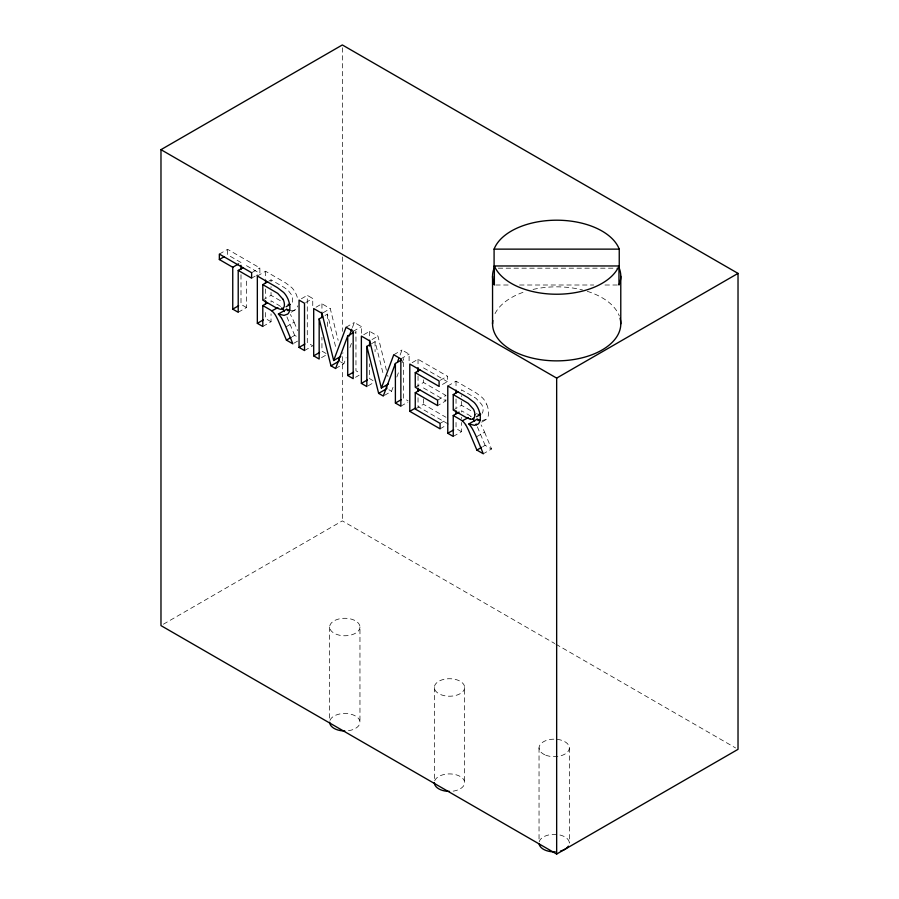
<?xml version="1.0" encoding="UTF-8"?>
<svg xmlns="http://www.w3.org/2000/svg" width="899" height="899" viewBox="0 0 899 899"><rect width="100%" height="100%" fill="white"/><g stroke="black" fill="none" stroke-linecap="round" stroke-linejoin="round"><path stroke-width="0.67" stroke-dasharray="4.5 3.37" d="M342.721 353.487L343.002 352.7M335.619 368.523L343.868 363.758L346.137 357.656M349.913 347.475L351.43 343.396M355.206 333.214L355.959 331.18L355.959 370.748L359.712 372.916M384.48 395.369L391.537 391.29L393.054 387.211M396.83 377.029L399.1 370.927M402.123 362.78L403.629 358.701L403.629 398.268L408.067 400.83M352.419 327.551L354.318 322.483L361.42 326.595L361.42 334.473M400.089 355.071L401.988 350.014L409.101 354.116L409.101 362.982M291.209 310.548L293.726 310.492L295.962 309.323A14.238 8.215 60 0 0 297.839 305.795M482.201 420.563L486.415 419.271A14.238 8.215 60 0 0 488.281 415.743L488.539 413.529A16.957 9.788 60 0 0 486.685 404.269M219.345 254.08L227.593 249.326L259.867 267.958L259.867 273.408L256.339 275.442M251.63 272.723L259.867 267.958M251.63 278.162L255.159 276.128M257.339 276.015L265.576 271.251L285.601 282.859L291.905 287.736A12.777 7.372 60 0 1 295.973 293.816L296.198 294.321A16.957 9.788 60 0 1 297.783 299.479M268.689 281.218L271.037 279.859L283.882 287.275L288.231 290.456L291.254 294.512A8.293 4.787 60 0 1 292.512 298.266L292.613 299.097A10.428 6.023 60 0 1 292.636 300.21A9.372 5.416 60 0 1 291.557 303.502A9.136 5.282 60 0 1 291.13 303.963M238.213 312.29L246.461 307.525L246.461 278.218M262.8 300.097L271.037 295.344L281.859 301.581M301.401 298.738L307.289 295.344L312.751 298.49L312.751 306.84M262.8 326.472L271.037 321.718L271.037 313.863M305.694 302.57L312.751 298.49M291.186 312.211L295.31 309.829M316.055 307.2L321.943 303.795L330.27 308.604L338.148 340.316M285.893 326.944L294.13 322.19A48.4 27.948 60 0 0 290.366 314.448M323.202 312.683L330.27 308.604M325.056 315.482L327.405 314.122L336.024 348.363M292.321 336.72L294.681 335.361L297.884 337.215M294.029 343.148L297.558 341.103M304.514 350.565L312.751 345.8L307.289 342.643L307.289 295.344M346.07 327.247L354.318 322.483M353.183 331.349L361.42 326.595M321.516 357.656L326.225 354.936M363.724 334.72L369.613 331.326L377.94 336.125L386.435 370.276M372.051 339.53L377.94 336.125M371.545 343.688L375.074 341.642L383.199 373.928M393.751 354.768L401.988 350.014M355.532 377.299L359.072 375.254M400.853 358.87L409.101 354.116M368.017 385.862L373.905 382.468M412.147 362.679L418.035 359.274L447.331 376.187L447.331 381.637L439.094 386.401M415.259 387.255L423.496 382.502L445.848 395.403L445.848 400.853L437.599 405.606M440.274 380.266L447.331 376.187M400.853 406.179L407.921 402.1M447.781 385.963L456.029 381.21L476.054 392.818L482.358 397.684A12.777 7.372 60 0 1 486.415 403.763L486.651 404.28M415.259 409.045L423.496 404.292L445.96 417.26M437.599 400.156L445.848 395.403M453.242 410.056L461.49 405.292L472.301 411.54M440.083 423.384L445.971 419.99M440.083 428.834L445.971 425.429M453.242 436.431L461.49 431.666L461.49 422.519M481.639 422.17L485.752 419.788M476.335 436.903L484.583 432.138A48.4 27.948 60 0 0 481.089 424.912M163.393 624.209L342.339 520.892L554.739 643.527M482.763 446.679L485.123 445.32L491.539 449.017L483.291 453.781M498.26 268.183L616.456 268.183M495.765 285.005L508.362 285.005M519.566 285.005L593.767 285.005M604.971 285.005L617.568 285.005M477.661 414.136L476.313 413.63M240.999 262.508L227.593 254.765L227.593 249.326M246.461 265.666L259.867 273.408M423.496 367.882L447.331 381.637M423.496 387.952L445.848 400.853M246.461 307.525L240.999 304.368L240.999 273.678M271.037 321.718L265.576 318.561L265.576 309.694M326.045 353.476L321.943 351.104L321.943 337.305M340.384 361.746L343.868 363.758M373.029 380.603L369.613 378.625L369.613 363.848M388.93 389.773L391.537 391.29M448.331 424.07L418.035 406.584L418.035 396.841M461.49 431.666L456.029 428.52L456.029 419.642M555.953 644.223L735.596 747.946M470.705 416.282L470.458 416.091A25.723 14.856 60 0 0 468.21 414.653L461.49 410.742L461.49 412.045M477.369 426.845L485.123 445.32M286.927 316.897L294.681 335.361M484.583 432.138L491.539 449.017M294.13 322.19L297.614 330.63M387.649 375.153L387.975 376.467M569.348 747.912L569.348 843.105M539.04 747.912L539.04 841.7M464.659 687.477A15.159 8.754 0 0 1 441.926 695.051A15.159 8.754 0 0 1 441.926 679.891A15.159 8.754 0 0 1 464.659 687.477L464.659 782.658M461.49 390.773L461.49 389.806L475.953 398.235L481.695 404.46A8.293 4.787 60 0 1 482.965 408.225L483.055 409.045A10.428 6.023 60 0 1 483.089 410.158A9.372 5.416 60 0 1 482.134 413.282M461.49 395.616L461.49 396.583M461.49 401.426L461.49 405.292M461.49 417.282L461.49 418.586M456.029 381.21L456.029 387.121M456.029 398.954L456.029 407.82M434.341 687.477L434.341 781.265M423.496 379.839L423.496 382.502M423.496 398.841L423.496 404.292M418.035 359.274L418.035 366.23M418.035 375.973L418.035 387.109M375.074 341.642L375.074 351.678M369.613 331.326L369.613 337.237M359.96 627.03A15.159 8.754 0 0 1 337.226 634.604A15.159 8.754 0 0 1 337.226 619.445A15.159 8.754 0 0 1 359.96 627.03L359.96 722.212M342.339 47.759L342.339 251.338M342.339 256.945L342.339 331.36M342.339 356.633L342.339 520.892M329.652 627.03L329.652 720.818M327.405 314.122L327.405 326.663M321.943 303.795L321.943 311.683M271.037 279.859L271.037 281.792M271.037 286.635L271.037 287.601M271.037 292.433L271.037 295.344M271.037 302.098L271.037 300.783L277.769 304.671A25.723 14.856 60 0 1 280.016 306.109L280.252 306.323A11.541 6.664 60 0 1 280.724 306.739M265.576 271.251L265.576 279.139M265.576 288.995L265.576 297.872M539.186 841.857A15.159 8.754 0 0 1 555.818 834.407A15.159 8.754 0 0 1 569.314 843.734M330 720.357A15.159 8.754 0 0 1 346.25 713.503A15.159 8.754 0 0 1 359.96 722.009A15.159 8.754 0 0 1 346.969 730.876M434.689 780.804A15.159 8.754 0 0 1 450.938 773.949A15.159 8.754 0 0 1 464.648 782.456A15.159 8.754 0 0 1 451.658 791.322M470.705 416.271A11.541 6.664 60 0 1 471.323 416.844M495.023 313.661A64.121 37.016 0 0 1 526.061 291.321M533.062 289.433A64.121 37.016 0 0 1 582.642 290.006M587.272 291.321A64.121 37.016 0 0 1 619.31 315.954M545.693 755.16A15.159 8.754 0 0 0 569.314 748.541A15.159 8.754 0 0 0 547.57 740.046A15.159 8.754 0 0 0 545.693 755.16"/><path stroke-width="1.35" d="M340.755 356.431L333.686 360.51L346.07 327.247L353.183 331.349L353.183 378.659L347.722 375.501L347.722 335.934L353.61 332.54M388.424 383.952L381.367 388.031L393.751 354.768L400.853 358.87L400.853 406.179L395.391 403.033L395.391 363.466L401.28 360.061M347.722 335.934L335.619 368.523L330.978 365.837L319.167 318.875L322.696 316.841M395.391 363.466L383.3 396.043L378.648 393.369L366.837 346.407L370.366 344.362M349.25 335.979L351.779 329.236M397.56 361.825L398.819 358.443M160.977 149.661L342.339 44.95L738.023 273.397L738.023 749.339L556.661 854.05L160.977 625.603L160.977 149.661L556.661 378.108L738.023 273.397M219.345 259.53L232.751 267.273L232.751 309.132L238.213 312.29L238.213 270.43L251.63 278.162L251.63 272.723L219.345 254.08L219.345 259.53L224.053 256.811M232.751 267.273L238.64 263.868M238.213 270.43L242.932 267.7M283.354 308.323A9.136 5.282 60 0 1 279.836 309.132L276.487 307.919A41.14 23.745 60 0 1 274.341 306.761L262.8 300.097L262.8 284.612L267.509 281.893M232.751 309.132L238.64 305.727M290.029 310.346L286.68 309.245L278.432 313.998L284.039 315.392L287.725 314.077A14.238 8.215 60 0 0 289.59 310.548L289.849 308.335A16.957 9.788 60 0 0 287.995 299.075L287.736 298.569A12.777 7.372 60 0 0 283.679 292.467L277.364 287.624L257.339 276.015L257.339 323.325L262.8 326.472L262.8 305.548L267.509 302.828M262.8 305.548L269.531 309.436A25.723 14.856 60 0 1 271.768 310.874L277.903 307.683M257.339 323.325L263.227 319.92M286.084 306.761L290.208 304.39M272.015 311.076A11.541 6.664 60 0 1 274.453 313.74L275.083 314.616A21.497 12.406 60 0 1 277.162 318.448A60.199 34.758 60 0 1 278.218 320.64L286.433 340.125L291.141 337.406M299.052 347.407L304.514 350.565L304.514 303.255L299.052 300.097L299.052 347.407L304.941 344.002M333.686 360.51L322.022 313.369L313.695 308.559L313.695 355.869L319.583 352.464M330.978 365.837L338.046 361.758M347.722 375.501L353.61 372.107M381.367 388.031L369.703 340.89L361.376 336.08L361.376 383.39L367.264 379.985M378.648 393.369L385.716 389.278M415.259 372.636L439.094 386.401L439.094 380.951L409.787 364.039L409.787 411.337L440.083 428.834L440.083 423.384L415.259 409.045L415.259 392.706L437.599 405.606L437.599 400.156L415.259 387.255L415.259 372.636L419.968 369.916M395.391 403.033L401.28 399.628M415.259 392.706L419.968 389.986M409.787 411.337L415.675 407.944M470.289 419.125L466.929 417.866A41.14 23.745 60 0 1 464.783 416.709L453.242 410.056L453.242 394.571L457.951 391.852M480.471 420.294L477.122 419.192L468.885 423.957L474.481 425.339L478.167 424.036A14.238 8.215 60 0 0 480.032 420.507L480.302 418.282A16.957 9.788 60 0 0 478.437 409.034L478.178 408.528A12.777 7.372 60 0 0 474.121 402.426L467.806 397.572L447.781 385.963L447.781 433.273L453.242 436.431L453.242 415.495L459.131 412.102M453.242 415.495L459.973 419.383A25.723 14.856 60 0 1 462.21 420.822L468.345 417.642M447.781 433.273L453.669 429.879M476.537 416.72L480.65 414.338M465.547 424.553A21.497 12.406 60 0 1 467.615 428.396A60.199 34.758 60 0 1 468.66 430.599L476.875 450.073L481.594 447.354M494.09 249.135L619.242 249.135L619.242 268.183A64.121 37.016 0 0 1 618.973 285.005L618.973 265.969L494.36 265.969L494.36 285.005A64.121 37.016 0 0 1 494.09 268.183L494.09 249.135A64.121 37.016 0 0 1 556.661 220.199A64.121 37.016 0 0 1 619.242 249.135M262.8 284.612L277.757 293.389L283.005 299.266M453.242 394.571L468.21 403.348L473.458 409.225A8.293 4.787 60 0 1 474.717 412.978L474.818 413.81A10.428 6.023 60 0 1 474.852 414.641M286.433 340.125L292.849 343.823L285.893 326.944A48.4 27.948 60 0 0 281.567 318.212M313.695 355.869L319.167 359.016L319.167 318.875M361.376 383.39L366.837 386.548L366.837 346.407M476.875 450.073L483.291 453.781L476.335 436.903A48.4 27.948 60 0 0 472.02 428.171A19.913 11.496 60 0 0 468.862 423.991M465.536 424.564L464.907 423.676A11.541 6.664 60 0 0 462.457 421.024M386.154 385.671L386.896 388.604M338.485 358.15L339.215 361.083M620.782 276.251L620.782 323.854M556.661 378.108L556.661 854.05M492.551 276.251L492.551 323.854M456.029 390.076L456.029 393.032M456.029 410.776L456.029 413.731M418.035 367.624L418.035 371.804M418.035 388.492L418.035 391.279M369.613 340.193L369.613 346.104M321.943 312.672L321.943 317.594M265.576 280.128L265.576 283.084M265.576 300.828L265.576 303.783M240.999 265.306L240.999 269.486M568.393 846.161A15.159 8.754 0 0 1 560.493 851.061M555.279 851.836A15.159 8.754 0 0 1 539.074 843.734M344.811 730.966A15.159 8.754 0 0 1 329.652 722.212M449.5 791.412A15.159 8.754 0 0 1 434.341 782.658M477.099 419.237A19.913 11.496 60 0 1 478.302 420.653M476.077 424.036A60.199 34.758 60 0 1 476.481 424.901M474.605 421.193A21.497 12.406 60 0 0 473.795 419.799L473.155 418.923A11.541 6.664 60 0 0 472.852 418.541M480.448 414.394A9.136 5.282 60 0 1 478.796 414.383M473.807 418.271A9.136 5.282 60 0 1 470.289 419.08M474.863 414.641A9.372 5.416 60 0 1 473.762 418.215M286.657 309.278A19.913 11.496 60 0 1 287.86 310.694M284.331 311.548A21.497 12.406 60 0 0 283.342 309.84L282.702 308.964A11.541 6.664 60 0 0 281.792 307.863M290.006 304.446A9.136 5.282 60 0 1 288.085 304.368M278.409 314.043A19.913 11.496 60 0 1 281.578 318.201M283.309 308.256A9.372 5.416 60 0 0 284.41 304.694A10.428 6.023 60 0 0 284.365 303.851L284.264 303.019A8.293 4.787 60 0 0 283.016 299.266M618.973 265.969A64.121 37.016 0 0 1 556.661 294.231A64.121 37.016 0 0 1 494.36 265.969M620.052 318.246A64.121 37.016 0 0 1 558.65 360.847A64.121 37.016 0 0 1 492.809 320.527"/></g></svg>
